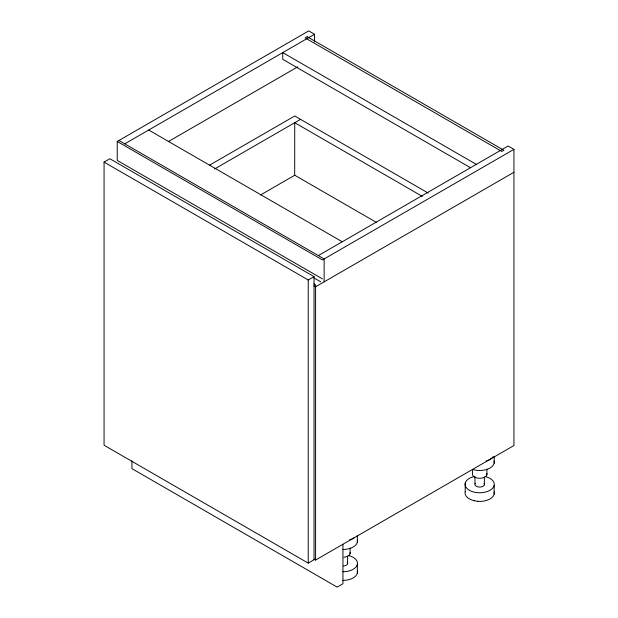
<?xml version="1.0" encoding="UTF-8"?>
<svg xmlns="http://www.w3.org/2000/svg" width="618" height="618" viewBox="0 0 618 618"><rect width="100%" height="100%" fill="white"/><g stroke="black" fill="none" stroke-linecap="round" stroke-linejoin="round"><path stroke-width="0.93" d="M322.426 278.888L117.235 160.425L117.235 141.468L308.745 30.9L314.554 34.26L314.554 41.893M124.759 143.839L314.554 34.26M104.063 162.101L109.88 158.741L314.044 276.617L314.044 559.754L308.227 563.114L104.063 445.238L104.063 162.101L308.227 279.977L314.044 276.617M168.235 141.638L297.837 66.814M209.641 165.122L294.724 115.999L428.166 193.04M214.624 168.953L300.533 119.359M260.502 194.994L294.701 175.249L294.724 122.712L422.349 196.4M318.316 255.589L508.12 146.01L513.937 149.363L513.937 445.532L315.582 560.047L313.921 559.089M513.937 149.363L322.426 259.931L117.235 141.468M513.937 172.267L315.582 286.783L313.913 285.825M474.13 500.727L477.814 501.306M476.316 164.373L282.75 52.615L282.75 59.328L470.476 167.71M294.724 175.234L376.47 222.434M148.699 130.019L342.256 241.769M118.942 140.479L324.133 258.95L324.133 281.847M314.037 278L320.711 281.847M313.913 283.847L315.582 284.813L315.582 560.047M494.153 456.501L494.153 463.199M494.153 485.462L494.153 494.076M486.914 469.101L486.914 474.639M484.381 477.243L484.381 484.705M474.972 476.509L474.972 483.971M472.438 469.827L472.438 473.512A7.3 4.21 0 0 0 479.661 478.286A7.3 4.21 0 0 0 486.914 473.535M465.207 483.214L465.207 491.828M357.358 535.482L357.358 542.179M357.358 564.443L357.358 573.056M350.12 548.081L350.12 553.612M347.586 556.215L347.586 563.678M342.944 544.257L342.944 583.74L337.127 587.1L131.935 468.637L131.935 460.928M308.227 279.977L308.227 563.114M485.238 476.548A14.593 8.428 0 0 1 491.271 489.456A14.593 8.428 0 0 1 468.12 489.479A14.593 8.428 0 0 1 474.068 476.563M484.064 483.299A4.743 2.735 0 0 1 479.668 487.077A4.743 2.735 0 0 1 475.296 483.284M494.153 461.005A14.593 8.428 0 0 1 487.78 469.085A14.593 8.428 0 0 1 472.399 469.379M494.145 491.874A14.546 8.397 0 0 1 477.807 501.329M493.149 456.702A14.593 8.428 0 0 1 486.15 461.013M474.137 500.719A14.593 8.428 0 0 1 465.176 491.828M348.444 555.528A14.593 8.428 0 0 1 357.204 564.937A14.593 8.428 0 0 1 342.928 571.743M347.27 562.272A4.743 2.735 0 0 1 343.515 566.026M350.12 552.515A7.3 4.21 0 0 1 343.855 557.227M357.358 539.977A14.593 8.428 0 0 1 342.928 549.479M357.351 570.854A14.546 8.397 0 0 1 342.928 580.379M354.454 537.575A14.593 8.428 0 0 1 349.355 539.993M307.208 36.725L305.153 37.907L501.793 151.441L503.848 150.251L307.208 36.725"/></g></svg>
